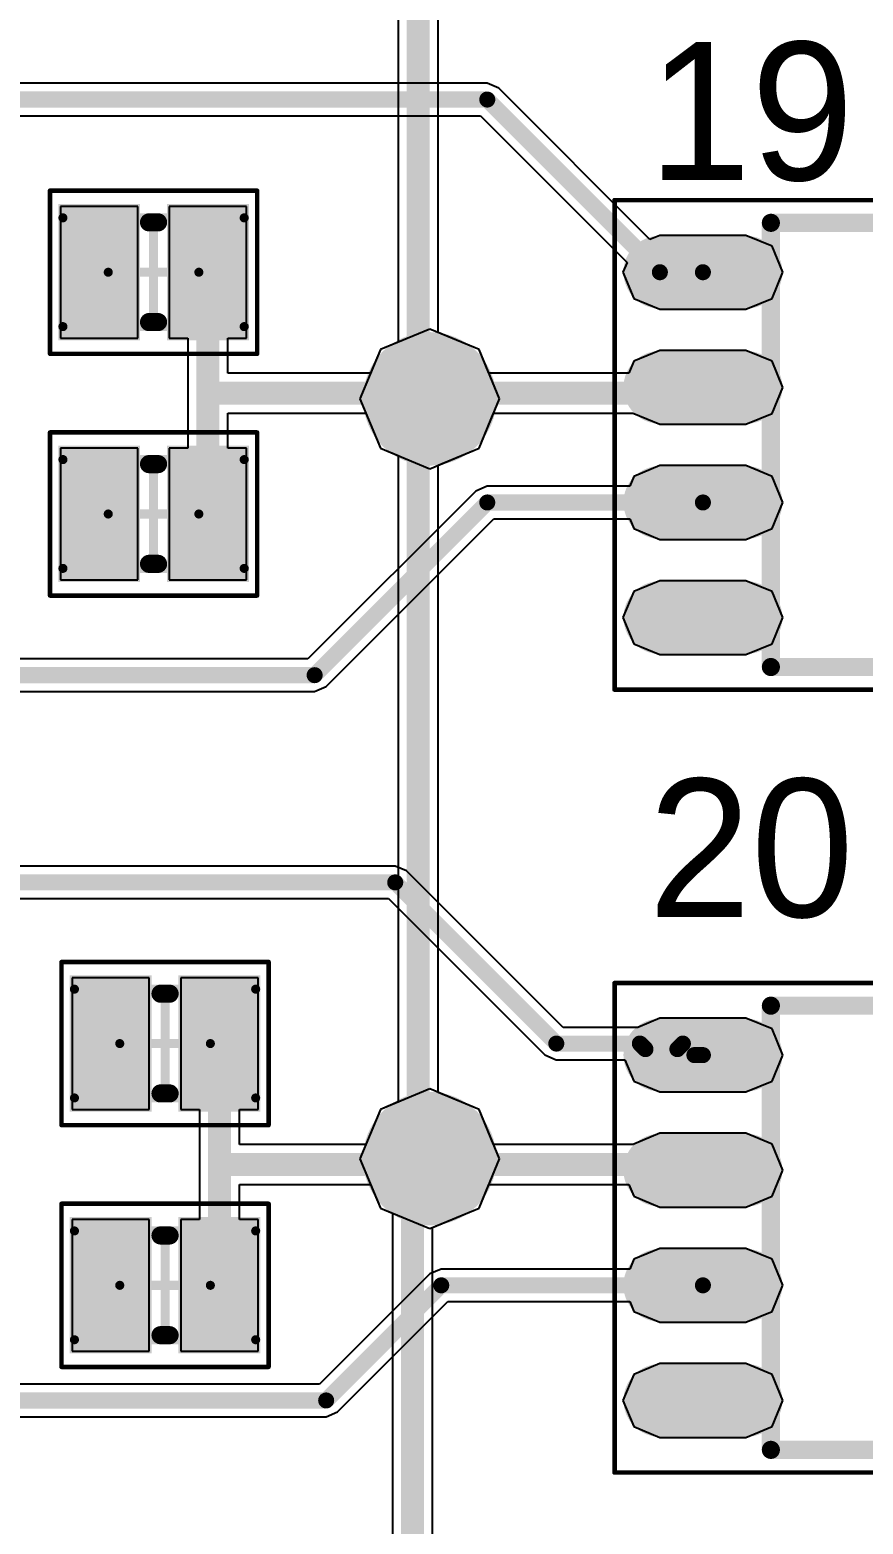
# Model space of a CAD drawing. Header units: millimetres. Extents: x 67 to 176, y 11 to 117.
# Drawn here: x 85.25 to 94.45, y 58.07 to 74.56 of the extents above; entities that cross this region are included whole.
import ezdxf

# ---------------------------------------------------------------- set-up
doc = ezdxf.new("R2010")
doc.units = ezdxf.units.MM
for name, color, linetype in [('BottomLayer', 5, 'Continuous'), ('BottomSolder', 6, 'Continuous'), ('Mechanical13', 56, 'Continuous'), ('Mechanical15', 56, 'Continuous'), ('MultiLayer', 9, 'Continuous'), ('TopLayer', 1, 'Continuous'), ('TopOverlay', 2, 'Continuous'), ('TopPaste', 8, 'Continuous'), ('TopSolder', 216, 'Continuous'), ('ViaHoleLayer', 16, 'Continuous')]:
    doc.layers.add(name, color=color, linetype=linetype)

# ---------------------------------------------------------------- blocks, each defined once
blk = doc.blocks.new('TC4428_27')
at = {"layer": 'Mechanical13', "const_width": 0.1}
for points in [[(-1.95, 2.45), (-1.95, -2.45)], [(1.95, 2.45), (-1.95, 2.45)], [(1.95, 2.45), (1.95, -2.45)], [(1.95, -2.45), (-1.95, -2.45)]]:
    blk.add_lwpolyline(points, dxfattribs=at)
at = {"layer": 'Mechanical13'}
for points, const_width in [([(-1.975, 2.45, 1), (-1.925, 2.45, 1)], 0.05), ([(-1.975, 2.45, 1), (-1.925, 2.45, 1)], 0.05), ([(1.925, 2.45, 1), (1.975, 2.45, 1)], 0.05), ([(1.925, 2.45, 1), (1.975, 2.45, 1)], 0.05), ([(-0.55, 1.55, 1), (-1.55, 1.55, 1)], 0.1), ([(-1.575, 1.55, 1), (-1.525, 1.55, 1)], 0.05), ([(-0.575, 1.55, 1), (-0.525, 1.55, 1)], 0.05), ([(-1.975, -2.45, 1), (-1.925, -2.45, 1)], 0.05), ([(-1.975, -2.45, 1), (-1.925, -2.45, 1)], 0.05), ([(1.925, -2.45, 1), (1.975, -2.45, 1)], 0.05), ([(1.925, -2.45, 1), (1.975, -2.45, 1)], 0.05)]:
    blk.add_lwpolyline(points, format="xyb", close=True, dxfattribs=dict(at, const_width=const_width))
at = {"layer": 'Mechanical15'}
for points, const_width in [([(-3.675, 2.7), (-3.675, -2.7)], 0.05), ([(3.675, 2.7), (-3.675, 2.7)], 0.05), ([(3.675, 2.7), (3.675, -2.7)], 0.05), ([(0, 0.5), (0, -0.5)], 0.1), ([(0.5, 0), (-0.5, 0)], 0.1), ([(3.675, -2.7), (-3.675, -2.7)], 0.05)]:
    blk.add_lwpolyline(points, dxfattribs=dict(at, const_width=const_width))
for points, const_width in [([(-3.687, 2.7, 1), (-3.662, 2.7, 1)], 0.025), ([(-3.687, 2.7, 1), (-3.662, 2.7, 1)], 0.025), ([(3.663, 2.7, 1), (3.688, 2.7, 1)], 0.025), ([(3.663, 2.7, 1), (3.688, 2.7, 1)], 0.025), ([(-0.025, 0.5, 1), (0.025, 0.5, 1)], 0.05), ([(-0.525, 0, 1), (-0.475, 0, 1)], 0.05), ([(0.475, 0, 1), (0.525, 0, 1)], 0.05), ([(-0.025, -0.5, 1), (0.025, -0.5, 1)], 0.05), ([(-3.687, -2.7, 1), (-3.662, -2.7, 1)], 0.025), ([(-3.687, -2.7, 1), (-3.662, -2.7, 1)], 0.025), ([(3.663, -2.7, 1), (3.688, -2.7, 1)], 0.025), ([(3.663, -2.7, 1), (3.688, -2.7, 1)], 0.025)]:
    blk.add_lwpolyline(points, format="xyb", close=True, dxfattribs=dict(at, const_width=const_width))
at = {"layer": 'TopLayer', "const_width": 0.6}
for points in [[(-3.175, 1.905), (-2.225, 1.905)], [(2.225, 1.905), (3.175, 1.905)], [(-3.175, 0.635), (-2.225, 0.635)], [(2.225, 0.635), (3.175, 0.635)], [(-3.175, -0.635), (-2.225, -0.635)], [(2.225, -0.635), (3.175, -0.635)], [(-3.175, -1.905), (-2.225, -1.905)], [(2.225, -1.905), (3.175, -1.905)]]:
    blk.add_lwpolyline(points, dxfattribs=at)
at = {"layer": 'TopLayer', "const_width": 0.3}
for points in [[(-3.325, 1.905, 1), (-3.025, 1.905, 1)], [(-2.375, 1.905, 1), (-2.075, 1.905, 1)], [(2.075, 1.905, 1), (2.375, 1.905, 1)], [(3.025, 1.905, 1), (3.325, 1.905, 1)], [(-3.325, 0.635, 1), (-3.025, 0.635, 1)], [(-2.375, 0.635, 1), (-2.075, 0.635, 1)], [(2.075, 0.635, 1), (2.375, 0.635, 1)], [(3.025, 0.635, 1), (3.325, 0.635, 1)], [(-3.325, -0.635, 1), (-3.025, -0.635, 1)], [(-2.375, -0.635, 1), (-2.075, -0.635, 1)], [(2.075, -0.635, 1), (2.375, -0.635, 1)], [(3.025, -0.635, 1), (3.325, -0.635, 1)], [(-3.325, -1.905, 1), (-3.025, -1.905, 1)], [(-2.375, -1.905, 1), (-2.075, -1.905, 1)], [(2.075, -1.905, 1), (2.375, -1.905, 1)], [(3.025, -1.905, 1), (3.325, -1.905, 1)]]:
    blk.add_lwpolyline(points, format="xyb", close=True, dxfattribs=at)
at = {"layer": 'TopOverlay'}
for points, const_width in [([(-2.575, 2.755, 1), (-2.825, 2.755, 1)], 0.25), ([(-2.887, 2.755, 1), (-2.763, 2.755, 1)], 0.125), ([(-2.637, 2.755, 1), (-2.512, 2.755, 1)], 0.125), ([(-2, 2.45, 1), (-1.9, 2.45, 1)], 0.1), ([(-2, 2.45, 1), (-1.9, 2.45, 1)], 0.1), ([(1.9, 2.45, 1), (2, 2.45, 1)], 0.1), ([(1.9, 2.45, 1), (2, 2.45, 1)], 0.1), ([(-0.65, 1.45, 1), (-1.25, 1.45, 1)], 0.6), ([(-1.4, 1.45, 1), (-1.1, 1.45, 1)], 0.3), ([(-0.8, 1.45, 1), (-0.5, 1.45, 1)], 0.3), ([(-2, -2.45, 1), (-1.9, -2.45, 1)], 0.1), ([(-2, -2.45, 1), (-1.9, -2.45, 1)], 0.1), ([(1.9, -2.45, 1), (2, -2.45, 1)], 0.1), ([(1.9, -2.45, 1), (2, -2.45, 1)], 0.1)]:
    blk.add_lwpolyline(points, format="xyb", close=True, dxfattribs=dict(at, const_width=const_width))
at = {"layer": 'TopOverlay', "const_width": 0.2}
for points in [[(-1.95, 2.45), (-1.95, -2.45)], [(1.95, 2.45), (-1.95, 2.45)], [(1.95, 2.45), (1.95, -2.45)], [(1.95, -2.45), (-1.95, -2.45)]]:
    blk.add_lwpolyline(points, dxfattribs=at)
at = {"layer": 'TopPaste', "const_width": 0.6}
for points in [[(-3.175, 1.905), (-2.225, 1.905)], [(2.225, 1.905), (3.175, 1.905)], [(-3.175, 0.635), (-2.225, 0.635)], [(2.225, 0.635), (3.175, 0.635)], [(-3.175, -0.635), (-2.225, -0.635)], [(2.225, -0.635), (3.175, -0.635)], [(-3.175, -1.905), (-2.225, -1.905)], [(2.225, -1.905), (3.175, -1.905)]]:
    blk.add_lwpolyline(points, dxfattribs=at)
at = {"layer": 'TopPaste', "const_width": 0.3}
for points in [[(-3.325, 1.905, 1), (-3.025, 1.905, 1)], [(-2.375, 1.905, 1), (-2.075, 1.905, 1)], [(2.075, 1.905, 1), (2.375, 1.905, 1)], [(3.025, 1.905, 1), (3.325, 1.905, 1)], [(-3.325, 0.635, 1), (-3.025, 0.635, 1)], [(-2.375, 0.635, 1), (-2.075, 0.635, 1)], [(2.075, 0.635, 1), (2.375, 0.635, 1)], [(3.025, 0.635, 1), (3.325, 0.635, 1)], [(-3.325, -0.635, 1), (-3.025, -0.635, 1)], [(-2.375, -0.635, 1), (-2.075, -0.635, 1)], [(2.075, -0.635, 1), (2.375, -0.635, 1)], [(3.025, -0.635, 1), (3.325, -0.635, 1)], [(-3.325, -1.905, 1), (-3.025, -1.905, 1)], [(-2.375, -1.905, 1), (-2.075, -1.905, 1)], [(2.075, -1.905, 1), (2.375, -1.905, 1)], [(3.025, -1.905, 1), (3.325, -1.905, 1)]]:
    blk.add_lwpolyline(points, format="xyb", close=True, dxfattribs=at)
at = {"layer": 'TopSolder', "const_width": 0.803}
for points in [[(-3.175, 1.905), (-2.225, 1.905)], [(2.225, 1.905), (3.175, 1.905)], [(-3.175, 0.635), (-2.225, 0.635)], [(2.225, 0.635), (3.175, 0.635)], [(-3.175, -0.635), (-2.225, -0.635)], [(2.225, -0.635), (3.175, -0.635)], [(-3.175, -1.905), (-2.225, -1.905)], [(2.225, -1.905), (3.175, -1.905)]]:
    blk.add_lwpolyline(points, dxfattribs=at)
at = {"layer": 'TopSolder', "const_width": 0.402}
for points in [[(-3.376, 1.905, 1), (-2.974, 1.905, 1)], [(-2.426, 1.905, 1), (-2.024, 1.905, 1)], [(2.024, 1.905, 1), (2.426, 1.905, 1)], [(2.974, 1.905, 1), (3.376, 1.905, 1)], [(-3.376, 0.635, 1), (-2.974, 0.635, 1)], [(-2.426, 0.635, 1), (-2.024, 0.635, 1)], [(2.024, 0.635, 1), (2.426, 0.635, 1)], [(2.974, 0.635, 1), (3.376, 0.635, 1)], [(-3.376, -0.635, 1), (-2.974, -0.635, 1)], [(-2.426, -0.635, 1), (-2.024, -0.635, 1)], [(2.024, -0.635, 1), (2.426, -0.635, 1)], [(2.974, -0.635, 1), (3.376, -0.635, 1)], [(-3.376, -1.905, 1), (-2.974, -1.905, 1)], [(-2.426, -1.905, 1), (-2.024, -1.905, 1)], [(2.024, -1.905, 1), (2.426, -1.905, 1)], [(2.974, -1.905, 1), (3.376, -1.905, 1)]]:
    blk.add_lwpolyline(points, format="xyb", close=True, dxfattribs=at)
blk = doc.blocks.new('TC4428_30')
at = {"layer": 'Mechanical13', "const_width": 0.1}
for points in [[(-1.95, 2.45), (-1.95, -2.45)], [(1.95, 2.45), (-1.95, 2.45)], [(1.95, 2.45), (1.95, -2.45)], [(1.95, -2.45), (-1.95, -2.45)]]:
    blk.add_lwpolyline(points, dxfattribs=at)
at = {"layer": 'Mechanical13'}
for points, const_width in [([(-1.975, 2.45, 1), (-1.925, 2.45, 1)], 0.05), ([(-1.975, 2.45, 1), (-1.925, 2.45, 1)], 0.05), ([(1.925, 2.45, 1), (1.975, 2.45, 1)], 0.05), ([(1.925, 2.45, 1), (1.975, 2.45, 1)], 0.05), ([(-0.55, 1.55, 1), (-1.55, 1.55, 1)], 0.1), ([(-1.575, 1.55, 1), (-1.525, 1.55, 1)], 0.05), ([(-0.575, 1.55, 1), (-0.525, 1.55, 1)], 0.05), ([(-1.975, -2.45, 1), (-1.925, -2.45, 1)], 0.05), ([(-1.975, -2.45, 1), (-1.925, -2.45, 1)], 0.05), ([(1.925, -2.45, 1), (1.975, -2.45, 1)], 0.05), ([(1.925, -2.45, 1), (1.975, -2.45, 1)], 0.05)]:
    blk.add_lwpolyline(points, format="xyb", close=True, dxfattribs=dict(at, const_width=const_width))
at = {"layer": 'Mechanical15'}
for points, const_width in [([(-3.675, 2.7), (-3.675, -2.7)], 0.05), ([(3.675, 2.7), (-3.675, 2.7)], 0.05), ([(3.675, 2.7), (3.675, -2.7)], 0.05), ([(0, 0.5), (0, -0.5)], 0.1), ([(0.5, 0), (-0.5, 0)], 0.1), ([(3.675, -2.7), (-3.675, -2.7)], 0.05)]:
    blk.add_lwpolyline(points, dxfattribs=dict(at, const_width=const_width))
for points, const_width in [([(-3.687, 2.7, 1), (-3.662, 2.7, 1)], 0.025), ([(-3.687, 2.7, 1), (-3.662, 2.7, 1)], 0.025), ([(3.663, 2.7, 1), (3.688, 2.7, 1)], 0.025), ([(3.663, 2.7, 1), (3.688, 2.7, 1)], 0.025), ([(-0.025, 0.5, 1), (0.025, 0.5, 1)], 0.05), ([(-0.525, 0, 1), (-0.475, 0, 1)], 0.05), ([(0.475, 0, 1), (0.525, 0, 1)], 0.05), ([(-0.025, -0.5, 1), (0.025, -0.5, 1)], 0.05), ([(-3.687, -2.7, 1), (-3.662, -2.7, 1)], 0.025), ([(-3.687, -2.7, 1), (-3.662, -2.7, 1)], 0.025), ([(3.663, -2.7, 1), (3.688, -2.7, 1)], 0.025), ([(3.663, -2.7, 1), (3.688, -2.7, 1)], 0.025)]:
    blk.add_lwpolyline(points, format="xyb", close=True, dxfattribs=dict(at, const_width=const_width))
at = {"layer": 'TopLayer', "const_width": 0.6}
for points in [[(-3.175, 1.905), (-2.225, 1.905)], [(2.225, 1.905), (3.175, 1.905)], [(-3.175, 0.635), (-2.225, 0.635)], [(2.225, 0.635), (3.175, 0.635)], [(-3.175, -0.635), (-2.225, -0.635)], [(2.225, -0.635), (3.175, -0.635)], [(-3.175, -1.905), (-2.225, -1.905)], [(2.225, -1.905), (3.175, -1.905)]]:
    blk.add_lwpolyline(points, dxfattribs=at)
at = {"layer": 'TopLayer', "const_width": 0.3}
for points in [[(-3.325, 1.905, 1), (-3.025, 1.905, 1)], [(-2.375, 1.905, 1), (-2.075, 1.905, 1)], [(2.075, 1.905, 1), (2.375, 1.905, 1)], [(3.025, 1.905, 1), (3.325, 1.905, 1)], [(-3.325, 0.635, 1), (-3.025, 0.635, 1)], [(-2.375, 0.635, 1), (-2.075, 0.635, 1)], [(2.075, 0.635, 1), (2.375, 0.635, 1)], [(3.025, 0.635, 1), (3.325, 0.635, 1)], [(-3.325, -0.635, 1), (-3.025, -0.635, 1)], [(-2.375, -0.635, 1), (-2.075, -0.635, 1)], [(2.075, -0.635, 1), (2.375, -0.635, 1)], [(3.025, -0.635, 1), (3.325, -0.635, 1)], [(-3.325, -1.905, 1), (-3.025, -1.905, 1)], [(-2.375, -1.905, 1), (-2.075, -1.905, 1)], [(2.075, -1.905, 1), (2.375, -1.905, 1)], [(3.025, -1.905, 1), (3.325, -1.905, 1)]]:
    blk.add_lwpolyline(points, format="xyb", close=True, dxfattribs=at)
at = {"layer": 'TopOverlay'}
for points, const_width in [([(-2.575, 2.755, 1), (-2.825, 2.755, 1)], 0.25), ([(-2.887, 2.755, 1), (-2.763, 2.755, 1)], 0.125), ([(-2.637, 2.755, 1), (-2.512, 2.755, 1)], 0.125), ([(-2, 2.45, 1), (-1.9, 2.45, 1)], 0.1), ([(-2, 2.45, 1), (-1.9, 2.45, 1)], 0.1), ([(1.9, 2.45, 1), (2, 2.45, 1)], 0.1), ([(1.9, 2.45, 1), (2, 2.45, 1)], 0.1), ([(-0.65, 1.45, 1), (-1.25, 1.45, 1)], 0.6), ([(-1.4, 1.45, 1), (-1.1, 1.45, 1)], 0.3), ([(-0.8, 1.45, 1), (-0.5, 1.45, 1)], 0.3), ([(-2, -2.45, 1), (-1.9, -2.45, 1)], 0.1), ([(-2, -2.45, 1), (-1.9, -2.45, 1)], 0.1), ([(1.9, -2.45, 1), (2, -2.45, 1)], 0.1), ([(1.9, -2.45, 1), (2, -2.45, 1)], 0.1)]:
    blk.add_lwpolyline(points, format="xyb", close=True, dxfattribs=dict(at, const_width=const_width))
at = {"layer": 'TopOverlay', "const_width": 0.2}
for points in [[(-1.95, 2.45), (-1.95, -2.45)], [(1.95, 2.45), (-1.95, 2.45)], [(1.95, 2.45), (1.95, -2.45)], [(1.95, -2.45), (-1.95, -2.45)]]:
    blk.add_lwpolyline(points, dxfattribs=at)
at = {"layer": 'TopPaste', "const_width": 0.6}
for points in [[(-3.175, 1.905), (-2.225, 1.905)], [(2.225, 1.905), (3.175, 1.905)], [(-3.175, 0.635), (-2.225, 0.635)], [(2.225, 0.635), (3.175, 0.635)], [(-3.175, -0.635), (-2.225, -0.635)], [(2.225, -0.635), (3.175, -0.635)], [(-3.175, -1.905), (-2.225, -1.905)], [(2.225, -1.905), (3.175, -1.905)]]:
    blk.add_lwpolyline(points, dxfattribs=at)
at = {"layer": 'TopPaste', "const_width": 0.3}
for points in [[(-3.325, 1.905, 1), (-3.025, 1.905, 1)], [(-2.375, 1.905, 1), (-2.075, 1.905, 1)], [(2.075, 1.905, 1), (2.375, 1.905, 1)], [(3.025, 1.905, 1), (3.325, 1.905, 1)], [(-3.325, 0.635, 1), (-3.025, 0.635, 1)], [(-2.375, 0.635, 1), (-2.075, 0.635, 1)], [(2.075, 0.635, 1), (2.375, 0.635, 1)], [(3.025, 0.635, 1), (3.325, 0.635, 1)], [(-3.325, -0.635, 1), (-3.025, -0.635, 1)], [(-2.375, -0.635, 1), (-2.075, -0.635, 1)], [(2.075, -0.635, 1), (2.375, -0.635, 1)], [(3.025, -0.635, 1), (3.325, -0.635, 1)], [(-3.325, -1.905, 1), (-3.025, -1.905, 1)], [(-2.375, -1.905, 1), (-2.075, -1.905, 1)], [(2.075, -1.905, 1), (2.375, -1.905, 1)], [(3.025, -1.905, 1), (3.325, -1.905, 1)]]:
    blk.add_lwpolyline(points, format="xyb", close=True, dxfattribs=at)
at = {"layer": 'TopSolder', "const_width": 0.803}
for points in [[(-3.175, 1.905), (-2.225, 1.905)], [(2.225, 1.905), (3.175, 1.905)], [(-3.175, 0.635), (-2.225, 0.635)], [(2.225, 0.635), (3.175, 0.635)], [(-3.175, -0.635), (-2.225, -0.635)], [(2.225, -0.635), (3.175, -0.635)], [(-3.175, -1.905), (-2.225, -1.905)], [(2.225, -1.905), (3.175, -1.905)]]:
    blk.add_lwpolyline(points, dxfattribs=at)
at = {"layer": 'TopSolder', "const_width": 0.402}
for points in [[(-3.376, 1.905, 1), (-2.974, 1.905, 1)], [(-2.426, 1.905, 1), (-2.024, 1.905, 1)], [(2.024, 1.905, 1), (2.426, 1.905, 1)], [(2.974, 1.905, 1), (3.376, 1.905, 1)], [(-3.376, 0.635, 1), (-2.974, 0.635, 1)], [(-2.426, 0.635, 1), (-2.024, 0.635, 1)], [(2.024, 0.635, 1), (2.426, 0.635, 1)], [(2.974, 0.635, 1), (3.376, 0.635, 1)], [(-3.376, -0.635, 1), (-2.974, -0.635, 1)], [(-2.426, -0.635, 1), (-2.024, -0.635, 1)], [(2.024, -0.635, 1), (2.426, -0.635, 1)], [(2.974, -0.635, 1), (3.376, -0.635, 1)], [(-3.376, -1.905, 1), (-2.974, -1.905, 1)], [(-2.426, -1.905, 1), (-2.024, -1.905, 1)], [(2.024, -1.905, 1), (2.426, -1.905, 1)], [(2.974, -1.905, 1), (3.376, -1.905, 1)]]:
    blk.add_lwpolyline(points, format="xyb", close=True, dxfattribs=at)
blk = doc.blocks.new('C___2P__SM127P600_8N_64')
at = {"layer": 'Mechanical13', "const_width": 0.1}
for points in [[(-1, -0.6), (-1, 0.6)], [(-1, 0.6), (1, 0.6)], [(1, -0.6), (1, 0.6)], [(-1, -0.6), (1, -0.6)]]:
    blk.add_lwpolyline(points, dxfattribs=at)
at = {"layer": 'Mechanical13', "const_width": 0.05}
for points in [[(-1.025, 0.6, 1), (-0.975, 0.6, 1)], [(-1.025, 0.6, 1), (-0.975, 0.6, 1)], [(0.975, 0.6, 1), (1.025, 0.6, 1)], [(0.975, 0.6, 1), (1.025, 0.6, 1)], [(-1.025, -0.6, 1), (-0.975, -0.6, 1)], [(-1.025, -0.6, 1), (-0.975, -0.6, 1)], [(0.975, -0.6, 1), (1.025, -0.6, 1)], [(0.975, -0.6, 1), (1.025, -0.6, 1)]]:
    blk.add_lwpolyline(points, format="xyb", close=True, dxfattribs=at)
at = {"layer": 'Mechanical15'}
for points, const_width in [([(-1.143, -0.9), (-1.143, 0.9)], 0.05), ([(-1.143, 0.9), (1.143, 0.9)], 0.05), ([(1.143, -0.9), (1.143, 0.9)], 0.05), ([(0, -0.5), (0, 0.5)], 0.1), ([(-0.5, 0), (0.5, 0)], 0.1), ([(-1.143, -0.9), (1.143, -0.9)], 0.05)]:
    blk.add_lwpolyline(points, dxfattribs=dict(at, const_width=const_width))
for points, const_width in [([(-1.155, 0.9, 1), (-1.131, 0.9, 1)], 0.025), ([(-1.155, 0.9, 1), (-1.131, 0.9, 1)], 0.025), ([(1.131, 0.9, 1), (1.155, 0.9, 1)], 0.025), ([(1.131, 0.9, 1), (1.155, 0.9, 1)], 0.025), ([(-0.025, 0.5, 1), (0.025, 0.5, 1)], 0.05), ([(-0.525, 0, 1), (-0.475, 0, 1)], 0.05), ([(0.475, 0, 1), (0.525, 0, 1)], 0.05), ([(-0.025, -0.5, 1), (0.025, -0.5, 1)], 0.05), ([(-1.155, -0.9, 1), (-1.131, -0.9, 1)], 0.025), ([(-1.155, -0.9, 1), (-1.131, -0.9, 1)], 0.025), ([(1.131, -0.9, 1), (1.155, -0.9, 1)], 0.025), ([(1.131, -0.9, 1), (1.155, -0.9, 1)], 0.025)]:
    blk.add_lwpolyline(points, format="xyb", close=True, dxfattribs=dict(at, const_width=const_width))
at = {"layer": 'TopLayer'}
for points in [[(-0.25, -0.65), (-0.25, 0.65), (-0.95, -0.65), (-0.95, 0.65)], [(0.95, -0.65), (0.95, 0.65), (0.25, -0.65), (0.25, 0.65)]]:
    blk.add_solid(points, dxfattribs=at)
at = {"layer": 'TopOverlay', "const_width": 0.2}
for points in [[(-0.05, 0.55), (0.05, 0.55)], [(-0.05, -0.55), (0.05, -0.55)]]:
    blk.add_lwpolyline(points, dxfattribs=at)
at = {"layer": 'TopOverlay', "const_width": 0.1}
for points in [[(-0.1, 0.55, 1), (0, 0.55, 1)], [(0, 0.55, 1), (0.1, 0.55, 1)], [(-0.1, -0.55, 1), (0, -0.55, 1)], [(0, -0.55, 1), (0.1, -0.55, 1)]]:
    blk.add_lwpolyline(points, format="xyb", close=True, dxfattribs=at)
at = {"layer": 'TopPaste'}
for points in [[(-0.25, -0.65), (-0.25, 0.65), (-0.95, -0.65), (-0.95, 0.65)], [(0.95, -0.65), (0.95, 0.65), (0.25, -0.65), (0.25, 0.65)]]:
    blk.add_solid(points, dxfattribs=at)
at = {"layer": 'TopSolder'}
for points in [[(-0.148, -0.752), (-0.148, 0.752), (-1.052, -0.752), (-1.052, 0.752)], [(1.052, -0.752), (1.052, 0.752), (0.148, -0.752), (0.148, 0.752)]]:
    blk.add_solid(points, dxfattribs=at)
blk = doc.blocks.new('C___2P__SM127P600_8N_65')
at = {"layer": 'Mechanical13', "const_width": 0.1}
for points in [[(-1, -0.6), (-1, 0.6)], [(-1, 0.6), (1, 0.6)], [(1, -0.6), (1, 0.6)], [(-1, -0.6), (1, -0.6)]]:
    blk.add_lwpolyline(points, dxfattribs=at)
at = {"layer": 'Mechanical13', "const_width": 0.05}
for points in [[(-1.025, 0.6, 1), (-0.975, 0.6, 1)], [(-1.025, 0.6, 1), (-0.975, 0.6, 1)], [(0.975, 0.6, 1), (1.025, 0.6, 1)], [(0.975, 0.6, 1), (1.025, 0.6, 1)], [(-1.025, -0.6, 1), (-0.975, -0.6, 1)], [(-1.025, -0.6, 1), (-0.975, -0.6, 1)], [(0.975, -0.6, 1), (1.025, -0.6, 1)], [(0.975, -0.6, 1), (1.025, -0.6, 1)]]:
    blk.add_lwpolyline(points, format="xyb", close=True, dxfattribs=at)
at = {"layer": 'Mechanical15'}
for points, const_width in [([(-1.143, -0.9), (-1.143, 0.9)], 0.05), ([(-1.143, 0.9), (1.143, 0.9)], 0.05), ([(1.143, -0.9), (1.143, 0.9)], 0.05), ([(0, -0.5), (0, 0.5)], 0.1), ([(-0.5, 0), (0.5, 0)], 0.1), ([(-1.143, -0.9), (1.143, -0.9)], 0.05)]:
    blk.add_lwpolyline(points, dxfattribs=dict(at, const_width=const_width))
for points, const_width in [([(-1.155, 0.9, 1), (-1.131, 0.9, 1)], 0.025), ([(-1.155, 0.9, 1), (-1.131, 0.9, 1)], 0.025), ([(1.131, 0.9, 1), (1.155, 0.9, 1)], 0.025), ([(1.131, 0.9, 1), (1.155, 0.9, 1)], 0.025), ([(-0.025, 0.5, 1), (0.025, 0.5, 1)], 0.05), ([(-0.525, 0, 1), (-0.475, 0, 1)], 0.05), ([(0.475, 0, 1), (0.525, 0, 1)], 0.05), ([(-0.025, -0.5, 1), (0.025, -0.5, 1)], 0.05), ([(-1.155, -0.9, 1), (-1.131, -0.9, 1)], 0.025), ([(-1.155, -0.9, 1), (-1.131, -0.9, 1)], 0.025), ([(1.131, -0.9, 1), (1.155, -0.9, 1)], 0.025), ([(1.131, -0.9, 1), (1.155, -0.9, 1)], 0.025)]:
    blk.add_lwpolyline(points, format="xyb", close=True, dxfattribs=dict(at, const_width=const_width))
at = {"layer": 'TopLayer'}
for points in [[(-0.25, -0.65), (-0.25, 0.65), (-0.95, -0.65), (-0.95, 0.65)], [(0.95, -0.65), (0.95, 0.65), (0.25, -0.65), (0.25, 0.65)]]:
    blk.add_solid(points, dxfattribs=at)
at = {"layer": 'TopOverlay', "const_width": 0.2}
for points in [[(-0.05, 0.55), (0.05, 0.55)], [(-0.05, -0.55), (0.05, -0.55)]]:
    blk.add_lwpolyline(points, dxfattribs=at)
at = {"layer": 'TopOverlay', "const_width": 0.1}
for points in [[(-0.1, 0.55, 1), (0, 0.55, 1)], [(0, 0.55, 1), (0.1, 0.55, 1)], [(-0.1, -0.55, 1), (0, -0.55, 1)], [(0, -0.55, 1), (0.1, -0.55, 1)]]:
    blk.add_lwpolyline(points, format="xyb", close=True, dxfattribs=at)
at = {"layer": 'TopPaste'}
for points in [[(-0.25, -0.65), (-0.25, 0.65), (-0.95, -0.65), (-0.95, 0.65)], [(0.95, -0.65), (0.95, 0.65), (0.25, -0.65), (0.25, 0.65)]]:
    blk.add_solid(points, dxfattribs=at)
at = {"layer": 'TopSolder'}
for points in [[(-0.148, -0.752), (-0.148, 0.752), (-1.052, -0.752), (-1.052, 0.752)], [(1.052, -0.752), (1.052, 0.752), (0.148, -0.752), (0.148, 0.752)]]:
    blk.add_solid(points, dxfattribs=at)
blk = doc.blocks.new('C___2P__SM127P600_8N_71')
at = {"layer": 'Mechanical13', "const_width": 0.1}
for points in [[(-1, -0.6), (-1, 0.6)], [(-1, 0.6), (1, 0.6)], [(1, -0.6), (1, 0.6)], [(-1, -0.6), (1, -0.6)]]:
    blk.add_lwpolyline(points, dxfattribs=at)
at = {"layer": 'Mechanical13', "const_width": 0.05}
for points in [[(-1.025, 0.6, 1), (-0.975, 0.6, 1)], [(-1.025, 0.6, 1), (-0.975, 0.6, 1)], [(0.975, 0.6, 1), (1.025, 0.6, 1)], [(0.975, 0.6, 1), (1.025, 0.6, 1)], [(-1.025, -0.6, 1), (-0.975, -0.6, 1)], [(-1.025, -0.6, 1), (-0.975, -0.6, 1)], [(0.975, -0.6, 1), (1.025, -0.6, 1)], [(0.975, -0.6, 1), (1.025, -0.6, 1)]]:
    blk.add_lwpolyline(points, format="xyb", close=True, dxfattribs=at)
at = {"layer": 'Mechanical15'}
for points, const_width in [([(-1.143, -0.9), (-1.143, 0.9)], 0.05), ([(-1.143, 0.9), (1.143, 0.9)], 0.05), ([(1.143, -0.9), (1.143, 0.9)], 0.05), ([(0, -0.5), (0, 0.5)], 0.1), ([(-0.5, 0), (0.5, 0)], 0.1), ([(-1.143, -0.9), (1.143, -0.9)], 0.05)]:
    blk.add_lwpolyline(points, dxfattribs=dict(at, const_width=const_width))
for points, const_width in [([(-1.155, 0.9, 1), (-1.131, 0.9, 1)], 0.025), ([(-1.155, 0.9, 1), (-1.131, 0.9, 1)], 0.025), ([(1.131, 0.9, 1), (1.155, 0.9, 1)], 0.025), ([(1.131, 0.9, 1), (1.155, 0.9, 1)], 0.025), ([(-0.025, 0.5, 1), (0.025, 0.5, 1)], 0.05), ([(-0.525, 0, 1), (-0.475, 0, 1)], 0.05), ([(0.475, 0, 1), (0.525, 0, 1)], 0.05), ([(-0.025, -0.5, 1), (0.025, -0.5, 1)], 0.05), ([(-1.155, -0.9, 1), (-1.131, -0.9, 1)], 0.025), ([(-1.155, -0.9, 1), (-1.131, -0.9, 1)], 0.025), ([(1.131, -0.9, 1), (1.155, -0.9, 1)], 0.025), ([(1.131, -0.9, 1), (1.155, -0.9, 1)], 0.025)]:
    blk.add_lwpolyline(points, format="xyb", close=True, dxfattribs=dict(at, const_width=const_width))
at = {"layer": 'TopLayer'}
for points in [[(-0.25, -0.65), (-0.25, 0.65), (-0.95, -0.65), (-0.95, 0.65)], [(0.95, -0.65), (0.95, 0.65), (0.25, -0.65), (0.25, 0.65)]]:
    blk.add_solid(points, dxfattribs=at)
at = {"layer": 'TopOverlay', "const_width": 0.2}
for points in [[(-0.05, 0.55), (0.05, 0.55)], [(-0.05, -0.55), (0.05, -0.55)]]:
    blk.add_lwpolyline(points, dxfattribs=at)
at = {"layer": 'TopOverlay', "const_width": 0.1}
for points in [[(-0.1, 0.55, 1), (0, 0.55, 1)], [(0, 0.55, 1), (0.1, 0.55, 1)], [(-0.1, -0.55, 1), (0, -0.55, 1)], [(0, -0.55, 1), (0.1, -0.55, 1)]]:
    blk.add_lwpolyline(points, format="xyb", close=True, dxfattribs=at)
at = {"layer": 'TopPaste'}
for points in [[(-0.25, -0.65), (-0.25, 0.65), (-0.95, -0.65), (-0.95, 0.65)], [(0.95, -0.65), (0.95, 0.65), (0.25, -0.65), (0.25, 0.65)]]:
    blk.add_solid(points, dxfattribs=at)
at = {"layer": 'TopSolder'}
for points in [[(-0.148, -0.752), (-0.148, 0.752), (-1.052, -0.752), (-1.052, 0.752)], [(1.052, -0.752), (1.052, 0.752), (0.148, -0.752), (0.148, 0.752)]]:
    blk.add_solid(points, dxfattribs=at)
blk = doc.blocks.new('C___2P__SM127P600_8N_73')
at = {"layer": 'Mechanical13', "const_width": 0.1}
for points in [[(-1, -0.6), (-1, 0.6)], [(-1, 0.6), (1, 0.6)], [(1, -0.6), (1, 0.6)], [(-1, -0.6), (1, -0.6)]]:
    blk.add_lwpolyline(points, dxfattribs=at)
at = {"layer": 'Mechanical13', "const_width": 0.05}
for points in [[(-1.025, 0.6, 1), (-0.975, 0.6, 1)], [(-1.025, 0.6, 1), (-0.975, 0.6, 1)], [(0.975, 0.6, 1), (1.025, 0.6, 1)], [(0.975, 0.6, 1), (1.025, 0.6, 1)], [(-1.025, -0.6, 1), (-0.975, -0.6, 1)], [(-1.025, -0.6, 1), (-0.975, -0.6, 1)], [(0.975, -0.6, 1), (1.025, -0.6, 1)], [(0.975, -0.6, 1), (1.025, -0.6, 1)]]:
    blk.add_lwpolyline(points, format="xyb", close=True, dxfattribs=at)
at = {"layer": 'Mechanical15'}
for points, const_width in [([(-1.143, -0.9), (-1.143, 0.9)], 0.05), ([(-1.143, 0.9), (1.143, 0.9)], 0.05), ([(1.143, -0.9), (1.143, 0.9)], 0.05), ([(0, -0.5), (0, 0.5)], 0.1), ([(-0.5, 0), (0.5, 0)], 0.1), ([(-1.143, -0.9), (1.143, -0.9)], 0.05)]:
    blk.add_lwpolyline(points, dxfattribs=dict(at, const_width=const_width))
for points, const_width in [([(-1.155, 0.9, 1), (-1.131, 0.9, 1)], 0.025), ([(-1.155, 0.9, 1), (-1.131, 0.9, 1)], 0.025), ([(1.131, 0.9, 1), (1.155, 0.9, 1)], 0.025), ([(1.131, 0.9, 1), (1.155, 0.9, 1)], 0.025), ([(-0.025, 0.5, 1), (0.025, 0.5, 1)], 0.05), ([(-0.525, 0, 1), (-0.475, 0, 1)], 0.05), ([(0.475, 0, 1), (0.525, 0, 1)], 0.05), ([(-0.025, -0.5, 1), (0.025, -0.5, 1)], 0.05), ([(-1.155, -0.9, 1), (-1.131, -0.9, 1)], 0.025), ([(-1.155, -0.9, 1), (-1.131, -0.9, 1)], 0.025), ([(1.131, -0.9, 1), (1.155, -0.9, 1)], 0.025), ([(1.131, -0.9, 1), (1.155, -0.9, 1)], 0.025)]:
    blk.add_lwpolyline(points, format="xyb", close=True, dxfattribs=dict(at, const_width=const_width))
at = {"layer": 'TopLayer'}
for points in [[(-0.25, -0.65), (-0.25, 0.65), (-0.95, -0.65), (-0.95, 0.65)], [(0.95, -0.65), (0.95, 0.65), (0.25, -0.65), (0.25, 0.65)]]:
    blk.add_solid(points, dxfattribs=at)
at = {"layer": 'TopOverlay', "const_width": 0.2}
for points in [[(-0.05, 0.55), (0.05, 0.55)], [(-0.05, -0.55), (0.05, -0.55)]]:
    blk.add_lwpolyline(points, dxfattribs=at)
at = {"layer": 'TopOverlay', "const_width": 0.1}
for points in [[(-0.1, 0.55, 1), (0, 0.55, 1)], [(0, 0.55, 1), (0.1, 0.55, 1)], [(-0.1, -0.55, 1), (0, -0.55, 1)], [(0, -0.55, 1), (0.1, -0.55, 1)]]:
    blk.add_lwpolyline(points, format="xyb", close=True, dxfattribs=at)
at = {"layer": 'TopPaste'}
for points in [[(-0.25, -0.65), (-0.25, 0.65), (-0.95, -0.65), (-0.95, 0.65)], [(0.95, -0.65), (0.95, 0.65), (0.25, -0.65), (0.25, 0.65)]]:
    blk.add_solid(points, dxfattribs=at)
at = {"layer": 'TopSolder'}
for points in [[(-0.148, -0.752), (-0.148, 0.752), (-1.052, -0.752), (-1.052, 0.752)], [(1.052, -0.752), (1.052, 0.752), (0.148, -0.752), (0.148, 0.752)]]:
    blk.add_solid(points, dxfattribs=at)

msp = doc.modelspace()

# ---------------------------------------------------------------- linework, layer by layer
at = {"layer": 'BottomLayer'}
for p, q in [((89.315, 77.606), (89.315, 71.111)), ((89.755, 71.216), (89.755, 77.501)), ((90.206, 71.029), (89.755, 71.216)), ((89.315, 71.111), (89.118, 71.029)), ((89.118, 71.029), (88.892, 70.485)), ((90.432, 70.485), (90.206, 71.029)), ((88.892, 70.485), (89.118, 69.941)), ((90.206, 69.941), (90.432, 70.485)), ((89.118, 69.941), (89.315, 69.859)), ((89.755, 69.754), (90.206, 69.941)), ((89.315, 69.859), (89.315, 62.729)), ((89.755, 62.834), (89.755, 69.754)), ((90.206, 62.647), (89.755, 62.834)), ((89.118, 62.647), (88.892, 62.103)), ((89.315, 62.729), (89.118, 62.647)), ((90.432, 62.103), (90.206, 62.647)), ((88.892, 62.103), (89.118, 61.559)), ((90.206, 61.559), (90.432, 62.103)), ((89.118, 61.559), (89.252, 61.503)), ((89.252, 61.503), (89.252, 54.448)), ((89.691, 61.345), (90.206, 61.559)), ((89.691, 54.606), (89.691, 61.345))]:
    msp.add_line(p, q, dxfattribs=at)
at = {"layer": 'BottomLayer', "const_width": 0.254}
for points in [[(89.535, 62.103), (89.535, 78.232)], [(89.471, 53.911), (89.471, 62.039)]]:
    msp.add_lwpolyline(points, dxfattribs=at)
at = {"layer": 'BottomLayer'}
for points, const_width in [([(89.344, 70.485, 1), (89.98, 70.485, 1)], 0.635), ([(89.344, 62.103, 1), (89.98, 62.103, 1)], 0.635), ([(89.408, 62.039, 1), (89.535, 62.039, 1)], 0.127), ([(89.471, 62.103, 1), (89.598, 62.103, 1)], 0.127)]:
    msp.add_lwpolyline(points, format="xyb", close=True, dxfattribs=dict(at, const_width=const_width))
at = {"layer": 'BottomSolder', "const_width": 0.737}
for points in [[(89.294, 70.485, 1), (90.03, 70.485, 1)], [(89.294, 62.103, 1), (90.03, 62.103, 1)]]:
    msp.add_lwpolyline(points, format="xyb", close=True, dxfattribs=at)
at = {"layer": 'MultiLayer', "const_width": 0.635}
for points in [[(89.344, 70.485, 1), (89.98, 70.485, 1)], [(89.344, 62.103, 1), (89.98, 62.103, 1)]]:
    msp.add_lwpolyline(points, format="xyb", close=True, dxfattribs=at)
at = {"layer": 'TopLayer'}
for p, q in [((90.297, 73.966), (76.35, 73.966)), ((90.423, 73.913), (90.297, 73.966)), ((92.093, 72.244), (90.423, 73.913)), ((76.35, 73.608), (90.223, 73.608)), ((90.223, 73.608), (91.84, 71.991)), ((86.44, 72.608), (85.588, 72.608)), ((85.588, 72.608), (85.588, 71.156)), ((86.44, 71.156), (86.44, 72.608)), ((87.64, 72.608), (86.788, 72.608)), ((86.788, 72.608), (86.788, 71.156)), ((87.64, 71.156), (87.64, 72.608)), ((92.202, 72.289), (92.093, 72.244)), ((93.152, 72.289), (92.202, 72.289)), ((93.44, 72.17), (93.152, 72.289)), ((93.559, 71.882), (93.44, 72.17)), ((91.84, 71.991), (91.795, 71.882)), ((91.795, 71.882), (91.914, 71.594)), ((93.44, 71.594), (93.559, 71.882)), ((91.914, 71.594), (92.202, 71.475)), ((93.152, 71.475), (93.44, 71.594)), ((92.202, 71.475), (93.152, 71.475)), ((89.662, 71.255), (89.118, 71.029)), ((90.206, 71.029), (89.662, 71.255)), ((85.588, 71.156), (86.44, 71.156)), ((86.788, 71.156), (86.994, 71.156)), ((86.994, 71.156), (86.994, 69.941)), ((87.434, 70.768), (87.434, 71.156)), ((87.434, 71.156), (87.64, 71.156)), ((89.118, 71.029), (89.01, 70.768)), ((90.314, 70.768), (90.206, 71.029)), ((91.914, 70.9), (91.86, 70.768)), ((92.202, 71.019), (91.914, 70.9)), ((93.152, 71.019), (92.202, 71.019)), ((93.44, 70.9), (93.152, 71.019)), ((93.559, 70.612), (93.44, 70.9)), ((89.01, 70.768), (87.434, 70.768)), ((91.86, 70.768), (90.314, 70.768)), ((93.44, 70.324), (93.559, 70.612)), ((87.434, 69.941), (87.434, 70.329)), ((87.434, 70.329), (88.957, 70.329)), ((88.957, 70.329), (89.118, 69.941)), ((90.206, 69.941), (90.367, 70.329)), ((90.367, 70.329), (91.912, 70.329)), ((91.912, 70.329), (91.914, 70.324)), ((91.914, 70.324), (92.202, 70.205)), ((93.152, 70.205), (93.44, 70.324)), ((92.202, 70.205), (93.152, 70.205)), ((86.44, 69.941), (85.588, 69.941)), ((85.588, 69.941), (85.588, 68.489)), ((86.44, 68.489), (86.44, 69.941)), ((86.994, 69.941), (86.788, 69.941)), ((86.788, 69.941), (86.788, 68.489)), ((87.64, 69.941), (87.434, 69.941)), ((87.64, 68.489), (87.64, 69.941)), ((89.118, 69.941), (89.662, 69.715)), ((89.662, 69.715), (90.206, 69.941)), ((92.202, 69.749), (91.914, 69.63)), ((93.152, 69.749), (92.202, 69.749)), ((93.44, 69.63), (93.152, 69.749)), ((91.914, 69.63), (91.869, 69.521)), ((93.559, 69.342), (93.44, 69.63)), ((90.171, 69.468), (88.318, 67.616)), ((90.297, 69.521), (90.171, 69.468)), ((91.869, 69.521), (90.297, 69.521)), ((93.44, 69.054), (93.559, 69.342)), ((88.518, 67.311), (90.371, 69.163)), ((90.371, 69.163), (91.869, 69.163)), ((91.869, 69.163), (91.914, 69.054)), ((91.914, 69.054), (92.202, 68.935)), ((92.202, 68.935), (93.152, 68.935)), ((93.152, 68.935), (93.44, 69.054)), ((85.588, 68.489), (86.44, 68.489)), ((86.788, 68.489), (87.64, 68.489)), ((92.202, 68.479), (91.914, 68.36)), ((93.152, 68.479), (92.202, 68.479)), ((93.44, 68.36), (93.152, 68.479)), ((91.914, 68.36), (91.795, 68.072)), ((93.559, 68.072), (93.44, 68.36)), ((91.795, 68.072), (91.914, 67.784)), ((93.44, 67.784), (93.559, 68.072)), ((91.914, 67.784), (92.202, 67.665)), ((93.152, 67.665), (93.44, 67.784)), ((88.318, 67.616), (85.037, 67.616)), ((92.202, 67.665), (93.152, 67.665)), ((84.963, 67.258), (88.392, 67.258)), ((88.392, 67.258), (88.518, 67.311)), ((89.281, 65.33), (77.925, 65.33)), ((89.407, 65.277), (89.281, 65.33)), ((91.133, 63.552), (89.407, 65.277)), ((77.851, 64.972), (89.207, 64.972)), ((89.207, 64.972), (90.933, 63.247)), ((86.567, 64.099), (85.715, 64.099)), ((85.715, 64.099), (85.715, 62.647)), ((86.567, 62.647), (86.567, 64.099)), ((87.767, 64.099), (86.915, 64.099)), ((86.915, 64.099), (86.915, 62.647)), ((87.767, 62.647), (87.767, 64.099)), ((92.202, 63.653), (91.957, 63.552)), ((93.152, 63.653), (92.202, 63.653)), ((93.44, 63.534), (93.152, 63.653)), ((91.957, 63.552), (91.133, 63.552)), ((93.559, 63.246), (93.44, 63.534)), ((90.933, 63.247), (91.059, 63.194)), ((91.059, 63.194), (91.816, 63.194)), ((91.816, 63.194), (91.914, 62.958)), ((93.44, 62.958), (93.559, 63.246)), ((89.662, 62.873), (89.118, 62.647)), ((90.206, 62.647), (89.662, 62.873)), ((91.914, 62.958), (92.202, 62.839)), ((92.202, 62.839), (93.152, 62.839)), ((93.152, 62.839), (93.44, 62.958)), ((85.715, 62.647), (86.567, 62.647)), ((86.915, 62.647), (87.121, 62.647)), ((87.121, 62.647), (87.121, 61.432)), ((87.561, 62.259), (87.561, 62.647)), ((87.561, 62.647), (87.767, 62.647)), ((89.118, 62.647), (88.957, 62.259)), ((90.367, 62.259), (90.206, 62.647)), ((92.202, 62.383), (91.914, 62.264)), ((93.152, 62.383), (92.202, 62.383)), ((93.44, 62.264), (93.152, 62.383)), ((88.957, 62.259), (87.561, 62.259)), ((91.912, 62.259), (90.367, 62.259)), ((91.914, 62.264), (91.912, 62.259)), ((93.559, 61.976), (93.44, 62.264)), ((87.561, 61.432), (87.561, 61.82)), ((87.561, 61.82), (89.01, 61.82)), ((89.01, 61.82), (89.118, 61.559)), ((90.206, 61.559), (90.314, 61.82)), ((90.314, 61.82), (91.86, 61.82)), ((91.86, 61.82), (91.914, 61.688)), ((93.44, 61.688), (93.559, 61.976)), ((91.914, 61.688), (92.202, 61.569)), ((93.152, 61.569), (93.44, 61.688)), ((89.118, 61.559), (89.662, 61.333)), ((89.662, 61.333), (90.206, 61.559)), ((92.202, 61.569), (93.152, 61.569)), ((86.567, 61.432), (85.715, 61.432)), ((85.715, 61.432), (85.715, 59.98)), ((86.567, 59.98), (86.567, 61.432)), ((87.121, 61.432), (86.915, 61.432)), ((86.915, 61.432), (86.915, 59.98)), ((87.767, 61.432), (87.561, 61.432)), ((87.767, 59.98), (87.767, 61.432)), ((91.914, 60.994), (91.869, 60.885)), ((92.202, 61.113), (91.914, 60.994)), ((93.152, 61.113), (92.202, 61.113)), ((93.44, 60.994), (93.152, 61.113)), ((93.559, 60.706), (93.44, 60.994)), ((89.663, 60.832), (88.445, 59.615)), ((89.789, 60.885), (89.663, 60.832)), ((91.869, 60.885), (89.789, 60.885)), ((93.44, 60.418), (93.559, 60.706)), ((88.645, 59.31), (89.863, 60.527)), ((89.863, 60.527), (91.869, 60.527)), ((91.869, 60.527), (91.914, 60.418)), ((91.914, 60.418), (92.202, 60.299)), ((93.152, 60.299), (93.44, 60.418)), ((92.202, 60.299), (93.152, 60.299)), ((85.715, 59.98), (86.567, 59.98)), ((86.915, 59.98), (87.767, 59.98)), ((92.202, 59.843), (91.914, 59.724)), ((93.152, 59.843), (92.202, 59.843)), ((93.44, 59.724), (93.152, 59.843)), ((91.914, 59.724), (91.795, 59.436)), ((93.559, 59.436), (93.44, 59.724)), ((88.445, 59.615), (76.909, 59.615)), ((91.795, 59.436), (91.914, 59.148)), ((93.44, 59.148), (93.559, 59.436)), ((76.835, 59.257), (88.519, 59.257)), ((88.519, 59.257), (88.645, 59.31)), ((91.914, 59.148), (92.202, 59.029)), ((92.202, 59.029), (93.152, 59.029)), ((93.152, 59.029), (93.44, 59.148))]:
    msp.add_line(p, q, dxfattribs=at)
for points, const_width in [([(75.692, 73.787), (90.297, 73.787)], 0.178), ([(90.297, 73.787), (92.202, 71.882)], 0.178), ([(87.214, 70.548), (87.214, 71.882)], 0.254), ([(92.202, 71.882), (92.677, 71.882)], 0.178), ([(92.614, 70.548), (92.677, 70.612)], 0.254), ([(87.214, 70.548), (92.614, 70.548)], 0.254), ([(87.214, 69.215), (87.214, 70.548)], 0.254), ([(88.392, 67.437), (90.297, 69.342)], 0.178), ([(90.297, 69.342), (92.677, 69.342)], 0.178), ([(84.963, 67.437), (88.392, 67.437)], 0.178), ([(77.851, 65.151), (89.281, 65.151)], 0.178), ([(89.281, 65.151), (91.059, 63.373)], 0.178), ([(87.341, 62.039), (87.341, 63.373)], 0.254), ([(91.059, 63.373), (91.981, 63.373)], 0.178), ([(91.981, 63.373), (92.042, 63.312)], 0.178), ([(92.395, 63.312), (92.456, 63.373)], 0.178), ([(92.456, 63.373), (92.583, 63.246)], 0.178), ([(92.042, 63.312), (92.395, 63.312)], 0.178), ([(92.583, 63.246), (92.677, 63.246)], 0.178), ([(87.341, 62.039), (92.614, 62.039)], 0.254), ([(87.341, 60.706), (87.341, 62.039)], 0.254), ([(92.614, 62.039), (92.677, 61.976)], 0.254), ([(88.519, 59.436), (89.789, 60.706)], 0.178), ([(89.789, 60.706), (92.677, 60.706)], 0.178), ([(76.835, 59.436), (88.519, 59.436)], 0.178)]:
    msp.add_lwpolyline(points, dxfattribs=dict(at, const_width=const_width))
for points, const_width in [([(90.253, 73.787, 1), (90.341, 73.787, 1)], 0.0889), ([(90.253, 73.787, 1), (90.341, 73.787, 1)], 0.0889), ([(87.151, 71.882, 1), (87.278, 71.882, 1)], 0.127), ([(92.158, 71.882, 1), (92.246, 71.882, 1)], 0.0889), ([(92.158, 71.882, 1), (92.246, 71.882, 1)], 0.0889), ([(92.633, 71.882, 1), (92.721, 71.882, 1)], 0.0889), ([(89.344, 70.485, 1), (89.98, 70.485, 1)], 0.635), ([(92.614, 70.612, 1), (92.741, 70.612, 1)], 0.127), ([(87.151, 70.548, 1), (87.278, 70.548, 1)], 0.127), ([(87.151, 70.548, 1), (87.278, 70.548, 1)], 0.127), ([(87.151, 70.548, 1), (87.278, 70.548, 1)], 0.127), ([(92.55, 70.548, 1), (92.677, 70.548, 1)], 0.127), ([(92.55, 70.548, 1), (92.677, 70.548, 1)], 0.127), ([(90.253, 69.342, 1), (90.341, 69.342, 1)], 0.0889), ([(90.253, 69.342, 1), (90.341, 69.342, 1)], 0.0889), ([(92.633, 69.342, 1), (92.721, 69.342, 1)], 0.0889), ([(87.151, 69.215, 1), (87.278, 69.215, 1)], 0.127), ([(88.348, 67.437, 1), (88.436, 67.437, 1)], 0.0889), ([(88.348, 67.437, 1), (88.436, 67.437, 1)], 0.0889), ([(89.237, 65.151, 1), (89.325, 65.151, 1)], 0.0889), ([(89.237, 65.151, 1), (89.325, 65.151, 1)], 0.0889), ([(87.278, 63.373, 1), (87.405, 63.373, 1)], 0.127), ([(91.015, 63.373, 1), (91.103, 63.373, 1)], 0.0889), ([(91.015, 63.373, 1), (91.103, 63.373, 1)], 0.0889), ([(91.937, 63.373, 1), (92.026, 63.373, 1)], 0.0889), ([(91.937, 63.373, 1), (92.026, 63.373, 1)], 0.0889), ([(92.412, 63.373, 1), (92.5, 63.373, 1)], 0.0889), ([(92.412, 63.373, 1), (92.5, 63.373, 1)], 0.0889), ([(91.998, 63.312, 1), (92.087, 63.312, 1)], 0.0889), ([(91.998, 63.312, 1), (92.087, 63.312, 1)], 0.0889), ([(92.351, 63.312, 1), (92.44, 63.312, 1)], 0.0889), ([(92.351, 63.312, 1), (92.44, 63.312, 1)], 0.0889), ([(92.539, 63.246, 1), (92.627, 63.246, 1)], 0.0889), ([(92.539, 63.246, 1), (92.627, 63.246, 1)], 0.0889), ([(92.633, 63.246, 1), (92.721, 63.246, 1)], 0.0889), ([(89.344, 62.103, 1), (89.98, 62.103, 1)], 0.635), ([(87.278, 62.039, 1), (87.405, 62.039, 1)], 0.127), ([(87.278, 62.039, 1), (87.405, 62.039, 1)], 0.127), ([(87.278, 62.039, 1), (87.405, 62.039, 1)], 0.127), ([(92.55, 62.039, 1), (92.677, 62.039, 1)], 0.127), ([(92.55, 62.039, 1), (92.677, 62.039, 1)], 0.127), ([(92.614, 61.976, 1), (92.741, 61.976, 1)], 0.127), ([(87.278, 60.706, 1), (87.405, 60.706, 1)], 0.127), ([(89.745, 60.706, 1), (89.833, 60.706, 1)], 0.0889), ([(89.745, 60.706, 1), (89.833, 60.706, 1)], 0.0889), ([(92.633, 60.706, 1), (92.721, 60.706, 1)], 0.0889), ([(88.475, 59.436, 1), (88.563, 59.436, 1)], 0.0889), ([(88.475, 59.436, 1), (88.563, 59.436, 1)], 0.0889)]:
    msp.add_lwpolyline(points, format="xyb", close=True, dxfattribs=dict(at, const_width=const_width))
at = {"layer": 'TopSolder', "const_width": 0.737}
for points in [[(89.294, 70.485, 1), (90.03, 70.485, 1)], [(89.294, 62.103, 1), (90.03, 62.103, 1)]]:
    msp.add_lwpolyline(points, format="xyb", close=True, dxfattribs=at)
at = {"layer": 'ViaHoleLayer', "const_width": 0.356}
for points in [[(89.484, 70.485, 1), (89.84, 70.485, 1)], [(89.484, 62.103, 1), (89.84, 62.103, 1)]]:
    msp.add_lwpolyline(points, format="xyb", close=True, dxfattribs=at)

# ---------------------------------------------------------------- block references
for name, p in [('C___2P__SM127P600_8N_65', (86.614, 71.882)), ('C___2P__SM127P600_8N_73', (86.614, 69.215)), ('C___2P__SM127P600_8N_71', (86.741, 63.373)), ('C___2P__SM127P600_8N_64', (86.741, 60.706))]:
    msp.add_blockref(name, p)
at = {"rotation": 180}
for name, p in [('TC4428_30', (95.377, 69.977)), ('TC4428_27', (95.377, 61.341))]:
    msp.add_blockref(name, p, dxfattribs=at)

# ---------------------------------------------------------------- texts
at = {"layer": 'TopOverlay'}
for s, p in [('19', (92.075, 72.898)), ('20', (92.075, 64.77))]:
    msp.add_text(s, height=1.524, dxfattribs=at).set_placement(p)

doc.saveas('drawing.dxf')
